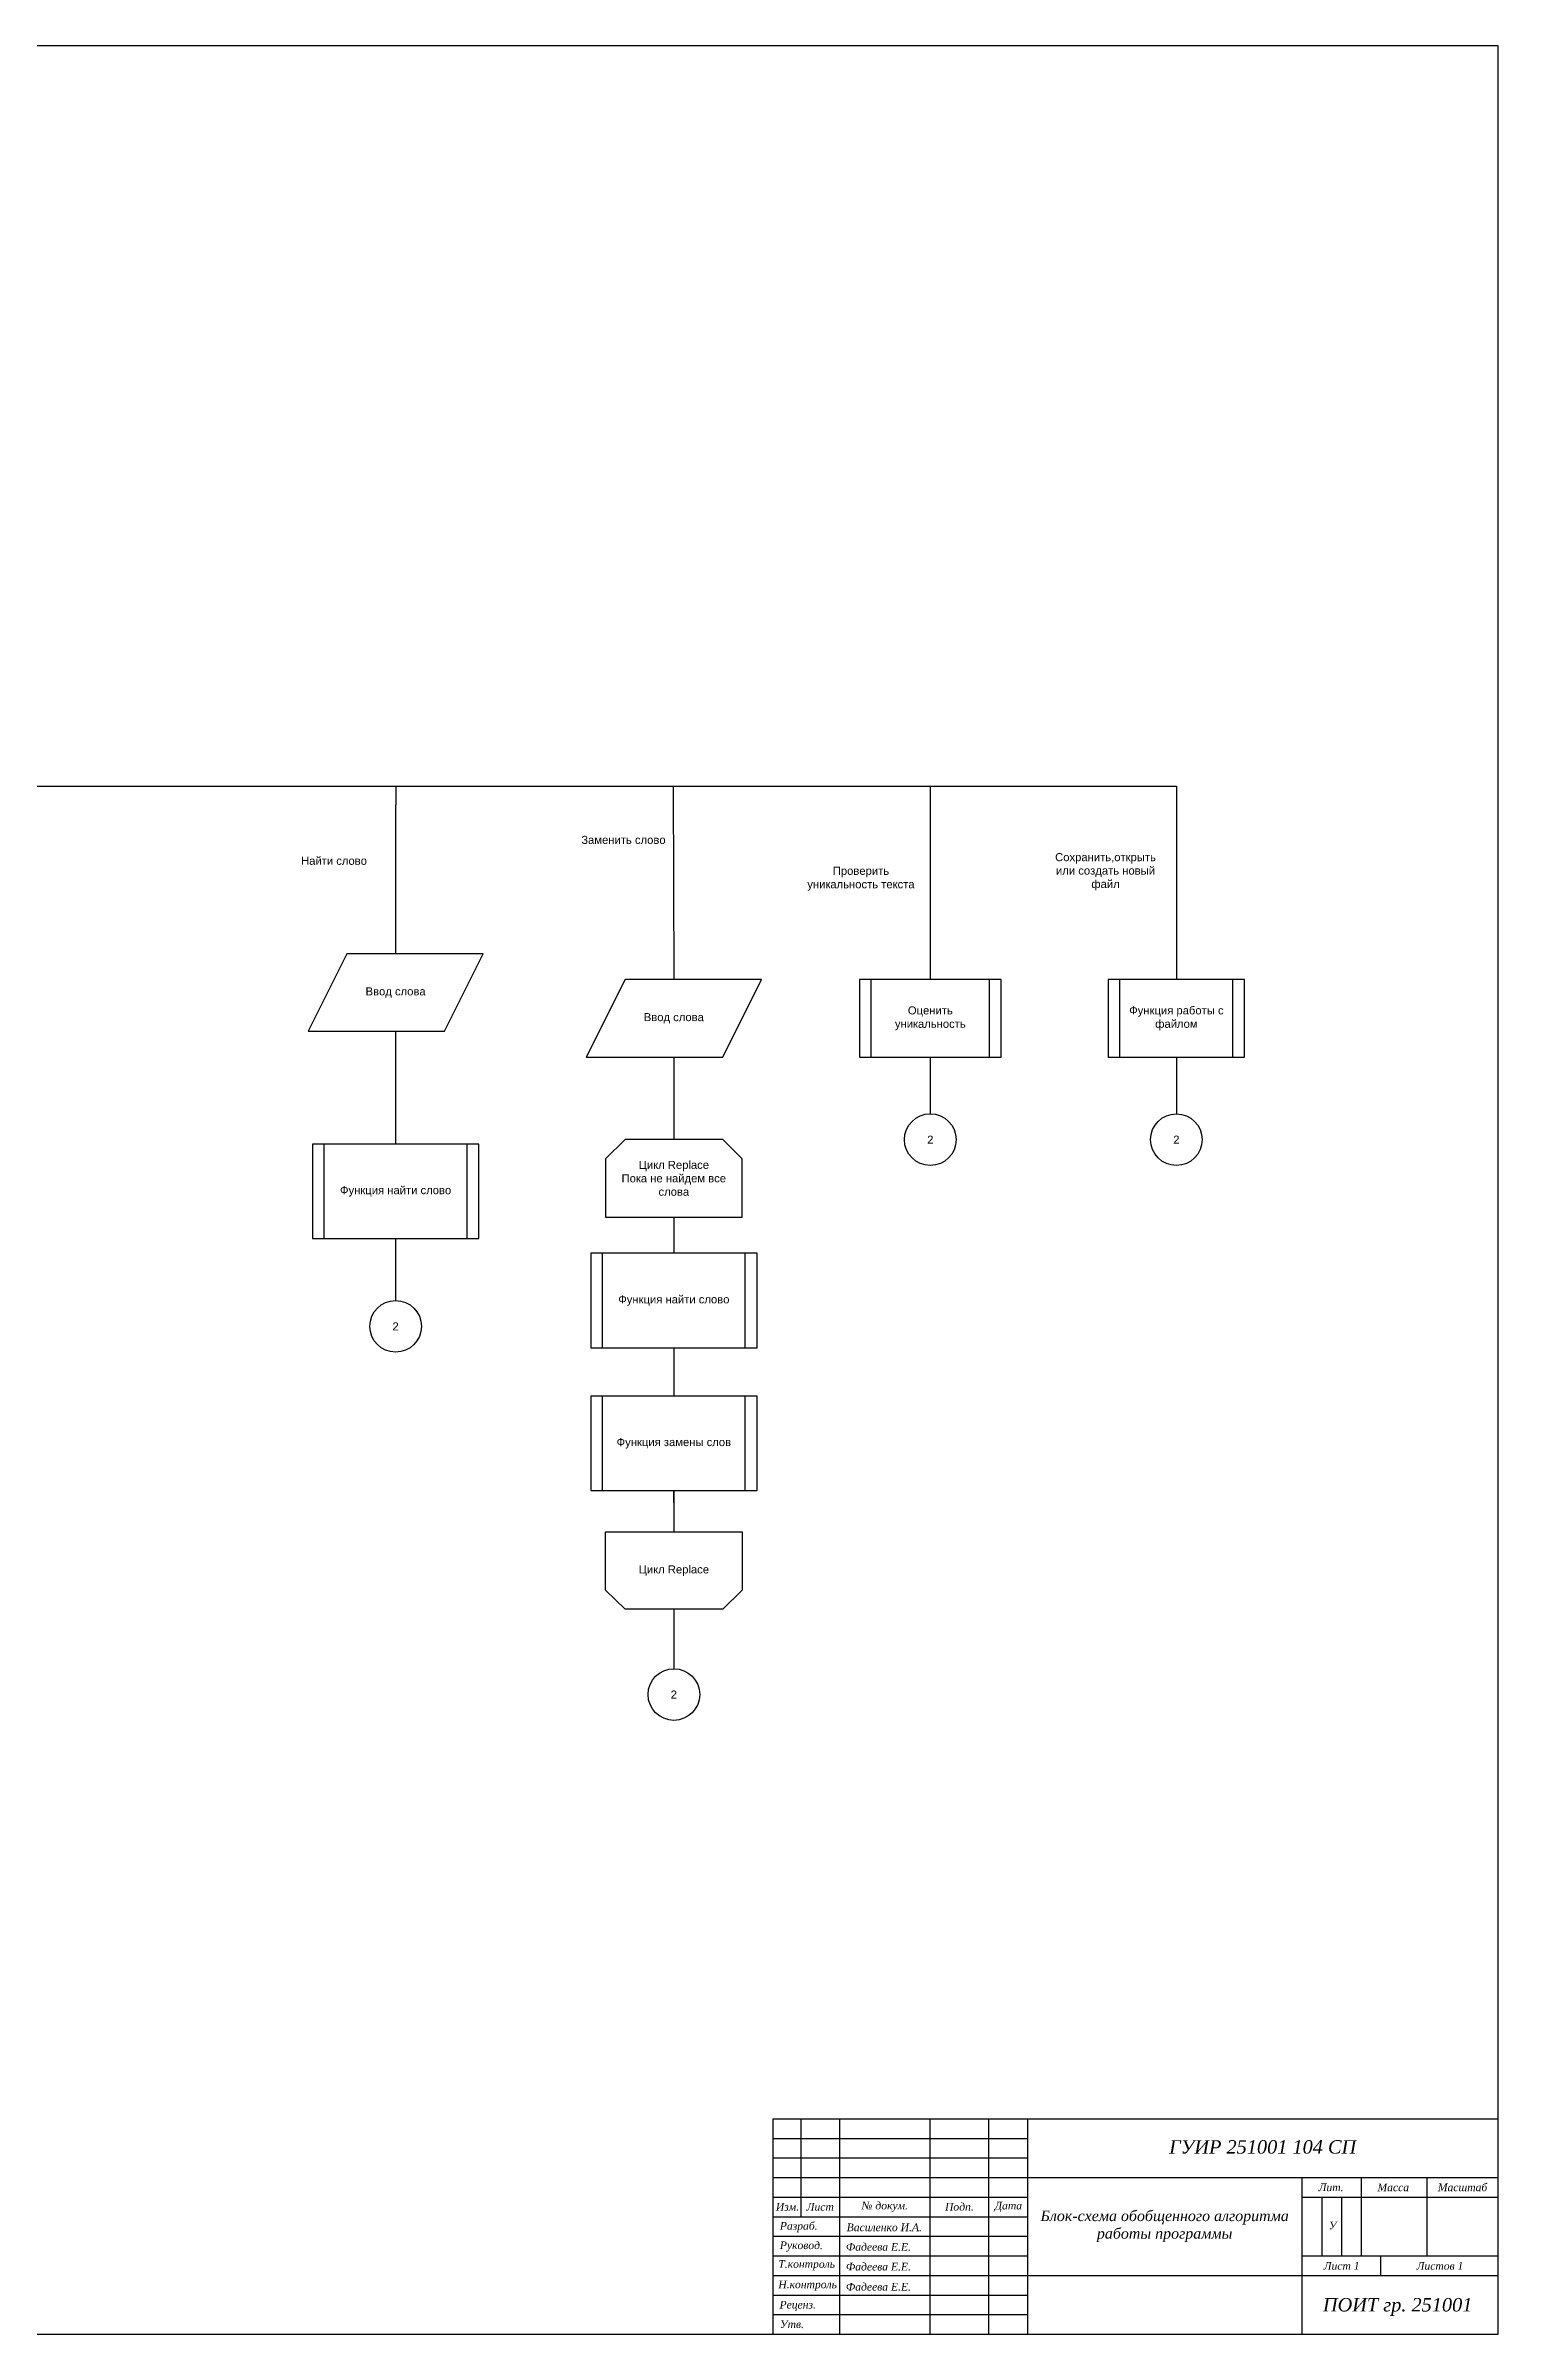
# Model space of a CAD drawing. Extents: x 0.8 to 32.9, y 0.2 to 23.2.
# Drawn here: x 18.32 to 32.91, y 0.2 to 23.19 of the extents above; entities that cross this region are included whole.
import ezdxf

# ---------------------------------------------------------------- set-up
doc = ezdxf.new("R2010")
doc.units = 0
doc.header["$MEASUREMENT"] = 0
doc.layers.get('0').update_dxf_attribs({"linetype": 'CONTINUOUS'})
doc.layers.add('CONNECTOR', color=7, linetype='CONTINUOUS')
doc.layers.add('FLOWCHART', color=7, linetype='CONTINUOUS')
doc.styles.get("Standard").update_dxf_attribs({"font": 'txt.shx'})

msp = doc.modelspace()

# ---------------------------------------------------------------- linework, layer by layer
at = {"color": 7, "linetype": 'CONTINUOUS'}
for p, q in [((25.63, 0.197), (25.63, 2.362)), ((25.63, 2.362), (32.913, 2.362)), ((25.906, 2.362), (25.906, 1.378)), ((26.299, 0.197), (26.299, 2.362)), ((27.205, 0.197), (27.205, 2.362)), ((27.795, 0.197), (27.795, 2.362)), ((28.189, 0.197), (28.189, 2.362)), ((25.63, 2.165), (28.189, 2.165)), ((25.63, 1.969), (28.189, 1.969)), ((25.63, 1.772), (32.913, 1.772)), ((30.945, 0.197), (30.945, 1.772)), ((31.535, 1.772), (31.535, 0.984)), ((32.195, 1.772), (32.195, 0.984)), ((25.63, 1.575), (28.189, 1.575)), ((30.945, 1.575), (32.913, 1.575)), ((31.142, 1.575), (31.142, 0.984)), ((31.339, 1.575), (31.339, 0.984)), ((25.63, 1.378), (28.189, 1.378)), ((25.63, 1.181), (28.189, 1.181)), ((25.63, 0.984), (28.189, 0.984)), ((30.945, 0.984), (32.913, 0.984)), ((31.732, 0.984), (31.732, 0.787)), ((25.63, 0.787), (32.913, 0.787)), ((25.63, 0.591), (28.189, 0.591)), ((25.63, 0.394), (28.189, 0.394))]:
    msp.add_line(p, q, dxfattribs=at)
msp.add_lwpolyline([(0.787, 0.197), (32.913, 0.197), (32.913, 23.189), (0.787, 23.189)], close=True, dxfattribs=at)
at = {"layer": 'CONNECTOR', "linetype": 'CONTINUOUS'}
for p, q in [((24.625, 15.75), (24.631, 13.807)), ((21.836, 13.288), (21.836, 12.153)), ((24.631, 13.029), (24.631, 12.199)), ((27.208, 13.029), (27.208, 12.459)), ((29.68, 13.029), (29.68, 12.459)), ((24.631, 11.421), (24.631, 11.057)), ((21.836, 11.204), (21.836, 10.582)), ((24.631, 10.108), (24.631, 9.623)), ((24.631, 8.674), (24.631, 8.258)), ((24.631, 7.48), (24.631, 6.883))]:
    msp.add_line(p, q, dxfattribs=at)
for points in [[(16.23, 15.75), (29.68, 15.75), (29.68, 13.807)], [(21.838, 15.75), (21.838, 15.562), (21.836, 15.562), (21.836, 14.066)], [(27.208, 15.75), (27.208, 15.562), (27.208, 15.562), (27.208, 13.807)]]:
    msp.add_lwpolyline(points, dxfattribs=at)
at = {"layer": 'CONNECTOR', "color": 88, "linetype": 'CONTINUOUS'}
for points in [[(26.948, 12.199, -1), (27.467, 12.199, -1)], [(29.421, 12.199, -1), (29.939, 12.199, -1)], [(21.577, 10.323, -1), (22.095, 10.323, -1)], [(24.372, 6.624, -1), (24.891, 6.624, -1)]]:
    msp.add_lwpolyline(points, format="xyb", close=True, dxfattribs=at)
at = {"layer": 'CONNECTOR', "linetype": 'CONTINUOUS'}
msp.add_lwpolyline([(24.631, 8.674), (24.631, 8.549)], close=True, dxfattribs=at)
at = {"layer": 'FLOWCHART', "linetype": 'CONTINUOUS'}
for p, q in [((26.613, 13.029), (26.613, 13.807)), ((27.802, 13.029), (27.802, 13.807)), ((29.113, 13.029), (29.113, 13.807)), ((30.247, 13.029), (30.247, 13.807)), ((21.118, 11.204), (21.118, 12.153)), ((22.554, 11.204), (22.554, 12.153)), ((23.914, 10.108), (23.914, 11.057)), ((25.349, 10.108), (25.349, 11.057)), ((23.914, 8.674), (23.914, 9.623)), ((25.349, 8.674), (25.349, 9.623))]:
    msp.add_line(p, q, dxfattribs=at)
for points in [[(20.956, 13.288), (22.327, 13.288), (22.716, 14.066), (21.345, 14.066)], [(23.752, 13.029), (25.122, 13.029), (25.511, 13.807), (24.141, 13.807)], [(26.495, 13.029), (27.92, 13.029), (27.92, 13.807), (26.495, 13.807)], [(28.995, 13.029), (30.365, 13.029), (30.365, 13.807), (28.995, 13.807)], [(23.946, 11.421), (25.317, 11.421), (25.317, 12.005), (25.122, 12.199), (24.141, 12.199), (23.946, 12.005)], [(21, 11.204), (22.672, 11.204), (22.672, 12.153), (21, 12.153)], [(23.796, 10.108), (25.467, 10.108), (25.467, 11.057), (23.796, 11.057)], [(23.796, 8.674), (25.467, 8.674), (25.467, 9.623), (23.796, 9.623)], [(23.946, 8.258), (25.317, 8.258), (25.317, 7.674), (25.122, 7.48), (24.141, 7.48), (23.946, 7.674)]]:
    msp.add_lwpolyline(points, close=True, dxfattribs=at)

# ---------------------------------------------------------------- texts
for s, insert, char_height, width, attachment_point in [('\\C7;\\fTimes New Roman|b0|i1|;\\H0.13500858843327;ГУИР 251001 104 СП', (30.547, 2.078), 0.13501, 4.71875, 5), ('\\C7;\\fTimes New Roman|b0|i1|;\\H0.077148143202066;Лит.', (31.234, 1.672), 0.07715, 0.5625, 5), ('\\C7;\\fTimes New Roman|b0|i1|;\\H0.077148143202066;Масса', (31.859, 1.672), 0.07715, 0.625, 5), ('\\C7;\\fTimes New Roman|b0|i1|;\\H0.077148143202066;Масштаб', (32.555, 1.672), 0.07715, 0.70312, 5), ('\\C7;\\fTimes New Roman|b0|i1|;\\H0.077148143202066;Изм.', (25.773, 1.477), 0.07715, 0.35938, 5), ('\\C7;\\fTimes New Roman|b0|i1|;\\H0.077148143202066;Лист', (26.102, 1.477), 0.07715, 0.42188, 5), ('\\C7;\\fTimes New Roman|b0|i1|;\\H0.077148143202066;№ докум.', (26.75, 1.477), 0.07715, 0.875, 5), ('\\C7;\\fTimes New Roman|b0|i1|;\\H0.077148143202066;Подп.', (27.5, 1.477), 0.07715, 0.5625, 5), ('\\C7;\\fTimes New Roman|b0|i1|;\\H0.077148143202066;Дата', (27.992, 1.477), 0.07715, 0.42188, 5), ('\\C7;\\fTimes New Roman|b0|i1|;\\H0.10607969015837;Блок-схема обобщенного алгоритма \\Pработы программы', (29.562, 1.281), 0.10608, 2.75, 5), ('\\C7;\\fTimes New Roman|b0|i1|;\\H0.077148143202066;Разраб.', (25.696, 1.273), 0.07715, 0.64062, 4), ('\\C7;\\fTimes New Roman|b0|i1|;\\H0.077148143202066;Василенко И.А.', (26.368, 1.27), 0.07715, 0.89063, 4), ('\\C7;\\fTimes New Roman|b0|i1|;\\H0.077148143202066;У', (31.25, 1.289), 0.07715, 0.42188, 5), ('\\C7;\\fTimes New Roman|b0|i1|;\\H0.077148143202066;Т.контроль', (25.681, 0.89), 0.07715, 0.66406, 4), ('\\C7;\\fTimes New Roman|b0|i1|;\\H0.077148143202066;Руковод.', (25.696, 1.078), 0.07715, 0.64062, 4), ('\\C7;\\fTimes New Roman|b0|i1|;\\H0.077148143202066;Фадеева Е.Е.', (26.36, 1.074), 0.07715, 0.89063, 4), ('\\C7;\\fTimes New Roman|b0|i1|;\\H0.077148143202066;Лист 1', (31.34, 0.883), 0.07715, 0.75781, 5), ('\\C7;\\fTimes New Roman|b0|i1|;\\H0.077148143202066;Листов 1', (32.328, 0.883), 0.07715, 1.15625, 5), ('\\C7;\\fTimes New Roman|b0|i1|;\\H0.077148143202066;Н.контроль', (25.681, 0.685), 0.07715, 0.725, 4), ('\\C7;\\fTimes New Roman|b0|i1|;\\H0.077148143202066;Фадеева Е.Е.', (26.36, 0.875), 0.07715, 0.89063, 4), ('\\C7;\\fTimes New Roman|b0|i1|;\\H0.077148143202066;Фадеева Е.Е.', (26.36, 0.673), 0.07715, 0.89063, 4), ('\\C7;\\fTimes New Roman|b0|i1|;\\H0.077148143202066;Реценз.', (25.693, 0.482), 0.07715, 0.64062, 4), ('\\C7;\\fTimes New Roman|b0|i1|;\\H0.13500858843327;ПОИТ гр. 251001', (31.903, 0.471), 0.13501, 2.44419, 5), ('\\C7;\\fTimes New Roman|b0|i1|;\\H0.077148143202066;Утв.', (25.696, 0.297), 0.07715, 0.64062, 4)]:
    msp.add_mtext(s, dxfattribs=dict(insert=insert, char_height=char_height, width=width, attachment_point=attachment_point))
at = {"layer": 'CONNECTOR', "char_height": 0.08089, "attachment_point": 5}
for s, insert, width in [('\\C7;\\fArial|b0|i0|;\\H0.08089161850512;Заменить слово', (24.125, 15.21), 1.5), ('\\C7;\\fArial|b0|i0|;\\H0.08089161850512;Найти слово', (21.217, 15), 1.93375), ('\\C7;\\fArial|b0|i0|;\\H0.08089161850512;Сохранить,открыть \\Pили создать новый \\Pфайл', (28.968, 14.89), 1.20602), ('\\C7;\\fArial|b0|i0|;\\H0.08089161850512;Проверить \\Pуникальность текста', (26.511, 14.82), 1.29125), ('\\C7;\\fArial|b0|i0|;\\H0.08089161850512;2', (27.208, 12.199), 0.51864), ('\\C7;\\fArial|b0|i0|;\\H0.08089161850512;2', (29.68, 12.199), 0.51864), ('\\C7;\\fArial|b0|i0|;\\H0.08089161850512;2', (21.836, 10.323), 0.51864), ('\\C7;\\fArial|b0|i0|;\\H0.08089161850512;2', (24.631, 6.624), 0.51864)]:
    msp.add_mtext(s, dxfattribs=dict(at, insert=insert, width=width))
at = {"layer": 'FLOWCHART', "char_height": 0.08089, "attachment_point": 5}
for s, insert, width in [('\\C7;\\fArial|b0|i0|;\\H0.08089161850512;Ввод слова', (21.836, 13.677), 0.91358), ('\\C7;\\fArial|b0|i0|;\\H0.08089161850512;Ввод слова', (24.631, 13.418), 0.91358), ('\\C7;\\fArial|b0|i0|;\\H0.08089161850512;Оценить \\Pуникальность', (27.208, 13.418), 1.18897), ('\\C7;\\fArial|b0|i0|;\\H0.08089161850512;Функция работы с \\Pфайлом', (29.68, 13.418), 1.13415), ('\\C7;\\fArial|b0|i0|;\\H0.08089161850512;Цикл Replace\\PПока не найдем все \\Pслова', (24.631, 11.81), 1.37037), ('\\C7;\\fArial|b0|i0|;\\H0.08089161850512;Функция найти слово', (21.836, 11.679), 1.43564), ('\\C7;\\fArial|b0|i0|;\\H0.08089161850512;Функция найти слово', (24.631, 10.582), 1.43564), ('\\C7;\\fArial|b0|i0|;\\H0.08089161850512;Функция замены слов', (24.631, 9.148), 1.43564), ('\\C7;\\fArial|b0|i0|;\\H0.08089161850512;Цикл Replace', (24.631, 7.869), 1.37037)]:
    msp.add_mtext(s, dxfattribs=dict(at, insert=insert, width=width))

doc.saveas('drawing.dxf')
